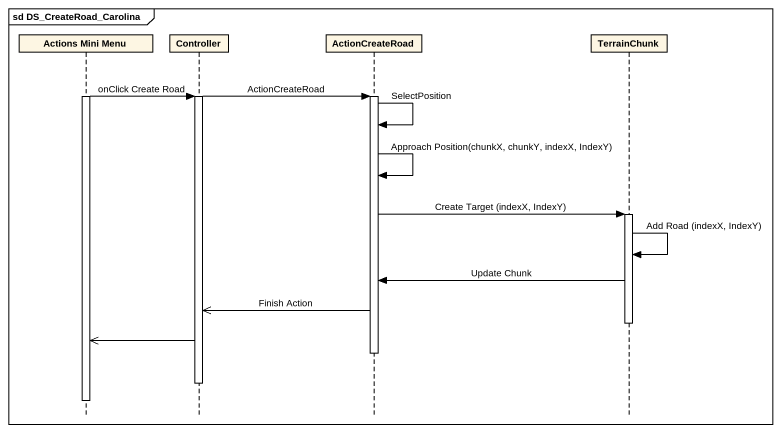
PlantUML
@startuml
mainframe sd DS_CreateRoad_Carolina
hide footbox
participant "Actions Mini Menu" as Actions_Mini_Menu
participant Controller
participant ActionCreateRoad
participant TerrainChunk

activate Actions_Mini_Menu
Actions_Mini_Menu -> Controller : onClick Create Road
Controller -> ActionCreateRoad : ActionCreateRoad
activate ActionCreateRoad
activate Controller
ActionCreateRoad -> ActionCreateRoad : SelectPosition
ActionCreateRoad -> ActionCreateRoad : Approach Position(chunkX, chunkY, indexX, IndexY)
ActionCreateRoad -> TerrainChunk : Create Target (indexX, IndexY)
activate TerrainChunk
TerrainChunk -> TerrainChunk : Add Road (indexX, IndexY)
TerrainChunk -> ActionCreateRoad : Update Chunk
ActionCreateRoad ->> Controller : Finish Action
deactivate TerrainChunk
Controller ->> Actions_Mini_Menu
deactivate ActionCreateRoad
deactivate Controller
deactivate Actions_Mini_Menu
@enduml
